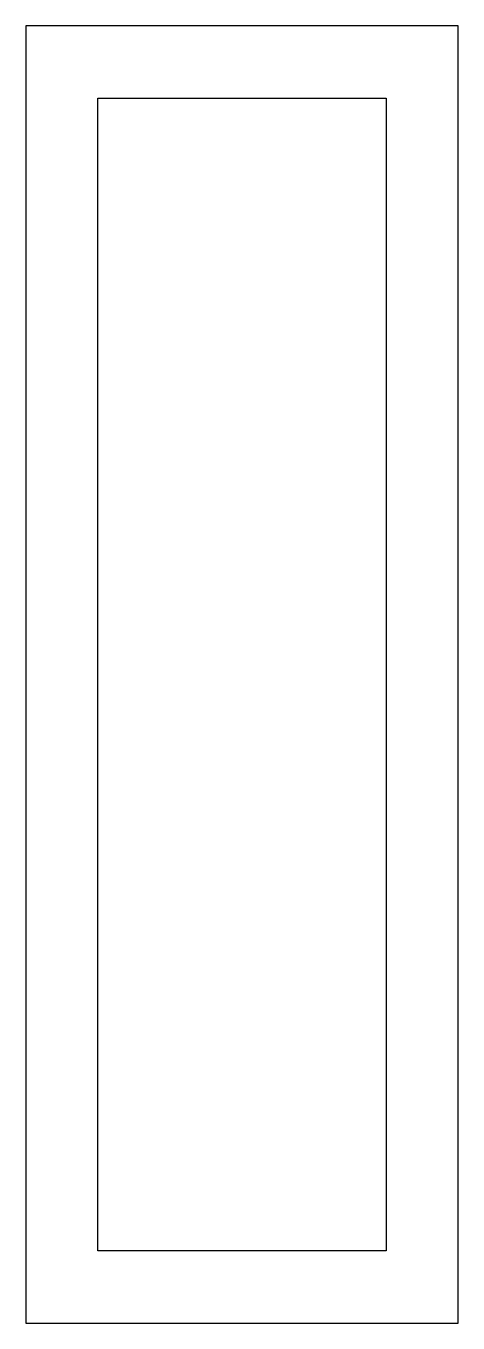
# Model space of a CAD drawing. Header units: inches. Extents: x 0 to 36, y 0 to 108.
import ezdxf

# ---------------------------------------------------------------- set-up
doc = ezdxf.new("R2010")
doc.units = ezdxf.units.IN
doc.header["$MEASUREMENT"] = 0
doc.layers.add('CUT', color=1, linetype='Continuous')

msp = doc.modelspace()

# ---------------------------------------------------------------- linework, layer by layer
at = {"layer": 'CUT'}
for points in [[(0, 0), (36, 0), (36, 108), (0, 108)], [(6, 6), (6, 102), (30, 102), (30, 6)]]:
    msp.add_lwpolyline(points, close=True, dxfattribs=at)

doc.saveas('drawing.dxf')
